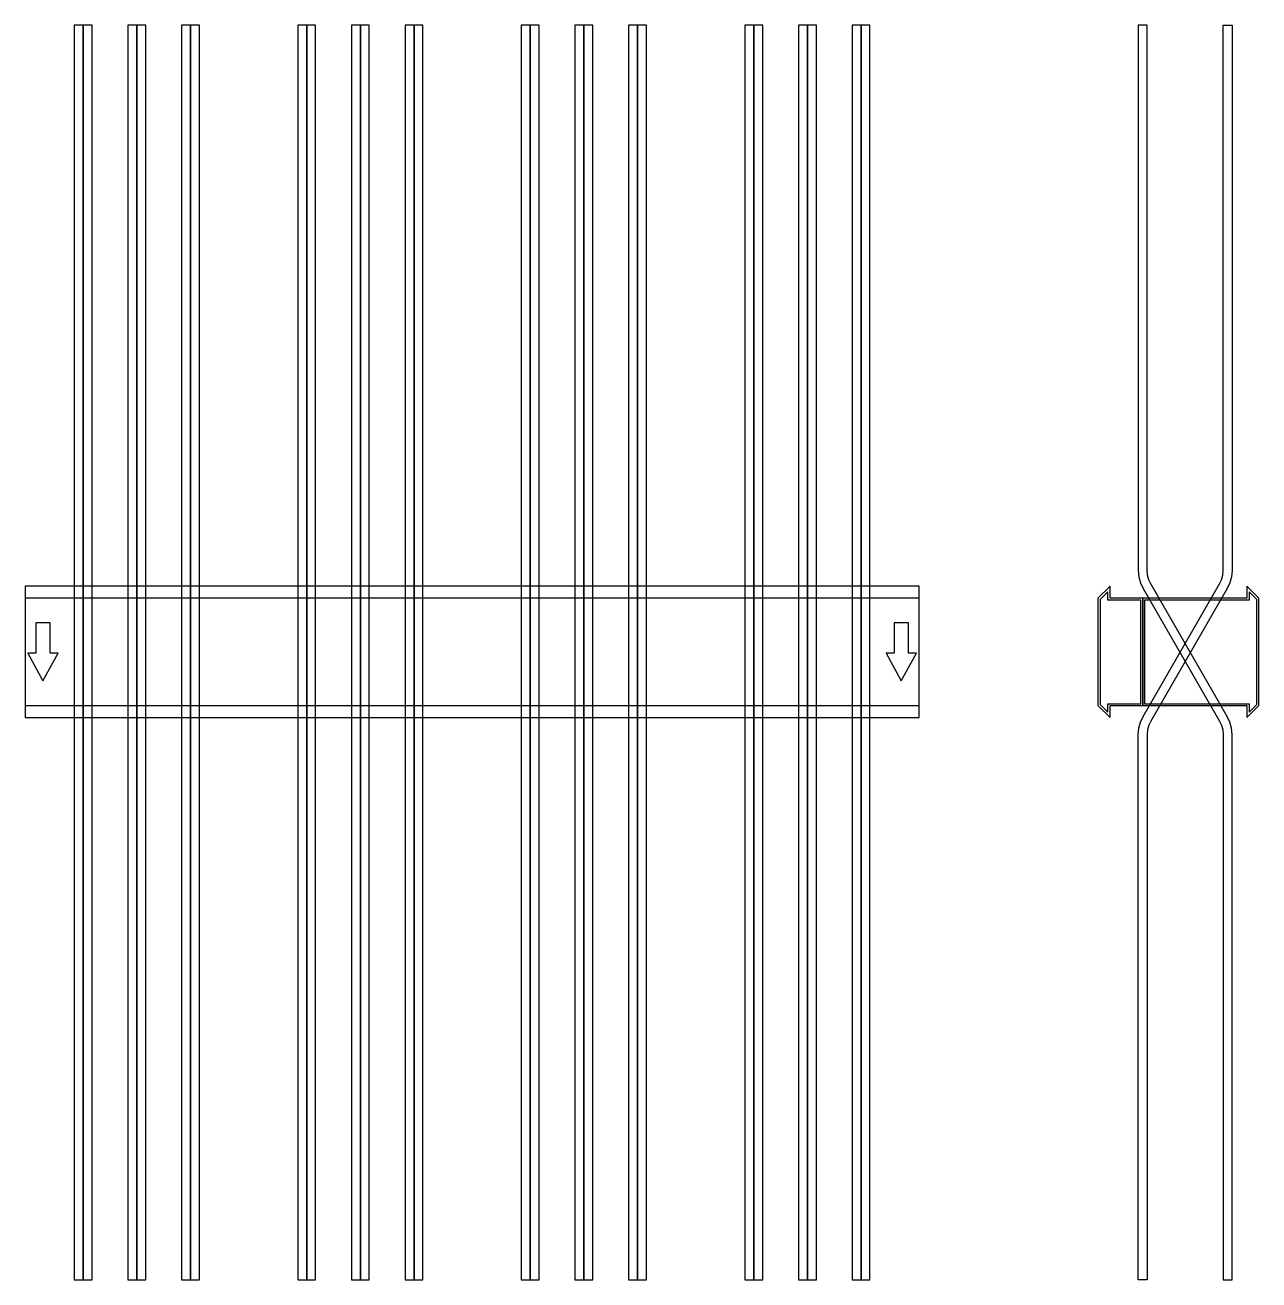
# Model space of a CAD drawing. Extents: x 0 to 1380, y -702 to 701.
import ezdxf

# ---------------------------------------------------------------- set-up
doc = ezdxf.new("R2010")
doc.units = 0
doc.layers.add('Halfen', color=7, linetype='CONTINUOUS')

msp = doc.modelspace()

# ---------------------------------------------------------------- linework, layer by layer
at = {"layer": 'Halfen', "color": 7}
for points in [[(65, -702.262), (65, 700.922), (55, 700.922), (55, -702.262)], [(75, -702.262), (75, 700.922), (65, 700.922), (65, -702.262)], [(125, -702.262), (125, 700.922), (115, 700.922), (115, -702.262)], [(135, -702.262), (135, 700.922), (125, 700.922), (125, -702.262)], [(185, -702.262), (185, 700.922), (175, 700.922), (175, -702.262)], [(195, -702.262), (195, 700.922), (185, 700.922), (185, -702.262)], [(315, -702.262), (315, 700.922), (305, 700.922), (305, -702.262)], [(325, -702.262), (325, 700.922), (315, 700.922), (315, -702.262)], [(375, -702.262), (375, 700.922), (365, 700.922), (365, -702.262)], [(385, -702.262), (385, 700.922), (375, 700.922), (375, -702.262)], [(435, -702.262), (435, 700.922), (425, 700.922), (425, -702.262)], [(445, -702.262), (445, 700.922), (435, 700.922), (435, -702.262)], [(565, -702.262), (565, 700.922), (555, 700.922), (555, -702.262)], [(575, -702.262), (575, 700.922), (565, 700.922), (565, -702.262)], [(625, -702.262), (625, 700.922), (615, 700.922), (615, -702.262)], [(635, -702.262), (635, 700.922), (625, 700.922), (625, -702.262)], [(685, -702.262), (685, 700.922), (675, 700.922), (675, -702.262)], [(695, -702.262), (695, 700.922), (685, 700.922), (685, -702.262)], [(815, -702.262), (815, 700.922), (805, 700.922), (805, -702.262)], [(825, -702.262), (825, 700.922), (815, 700.922), (815, -702.262)], [(875, -702.262), (875, 700.922), (865, 700.922), (865, -702.262)], [(885, -702.262), (885, 700.922), (875, 700.922), (875, -702.262)], [(935, -702.262), (935, 700.922), (925, 700.922), (925, -702.262)], [(945, -702.262), (945, 700.922), (935, 700.922), (935, -702.262)], [(1350, -702.262), (1350, -92.321), (1349.392, -85.375), (1347.588, -78.64), (1344.641, -72.321), (1259.019, 75.981), (1256.809, 80.72), (1255.456, 85.771), (1255, 90.981), (1255, 161.922), (1255, 700.922), (1245, 700.922), (1245, 161.922), (1245, 90.981), (1245.608, 84.035), (1247.412, 77.3), (1250.359, 70.981), (1335.981, -77.321), (1338.191, -82.06), (1339.544, -87.111), (1340, -92.321), (1340, -702.262)], [(1245, -702.262), (1245, -92.321), (1245.608, -85.375), (1247.412, -78.64), (1250.359, -72.321), (1335.981, 75.981), (1338.191, 80.72), (1339.544, 85.771), (1340, 90.981), (1340, 161.922), (1340, 700.922), (1350, 700.922), (1350, 161.922), (1350, 90.981), (1349.392, 84.035), (1347.588, 77.3), (1344.641, 70.981), (1259.019, -77.321), (1256.809, -82.06), (1255.456, -87.111), (1255, -92.321), (1255, -702.262)], [(0, -73.5), (1000, -73.5), (1000, 73.5), (0, 73.5)], [(1250, -60), (1250, 60), (1213.5, 60), (1213.5, 73.5), (1200, 60), (1200, -60), (1213.5, -73.5), (1213.5, -60)], [(1380, -60), (1380, 60), (1366.5, 73.5), (1366.5, 60), (1250, 60), (1250, -60), (1366.5, -60), (1366.5, -73.5)], [(0, -60), (1000, -60), (1000, 60), (0, 60)], [(1248, -58), (1248, 58), (1211, 58), (1211, 67.25), (1202.5, 58.75), (1202.5, -58.75), (1211, -67.25), (1211, -58)], [(1377.5, -58.75), (1377.5, 58.75), (1369, 67.25), (1369, 58), (1252, 58), (1252, -58), (1369, -58), (1369, -67.25)], [(20, -32.5), (37, -1.5), (28, -1.5), (28, 32.5), (12, 32.5), (12, -1.5), (3, -1.5)], [(980, -32.5), (997, -1.5), (988, -1.5), (988, 32.5), (972, 32.5), (972, -1.5), (963, -1.5)]]:
    msp.add_lwpolyline(points, close=True, dxfattribs=at)

doc.saveas('drawing.dxf')
